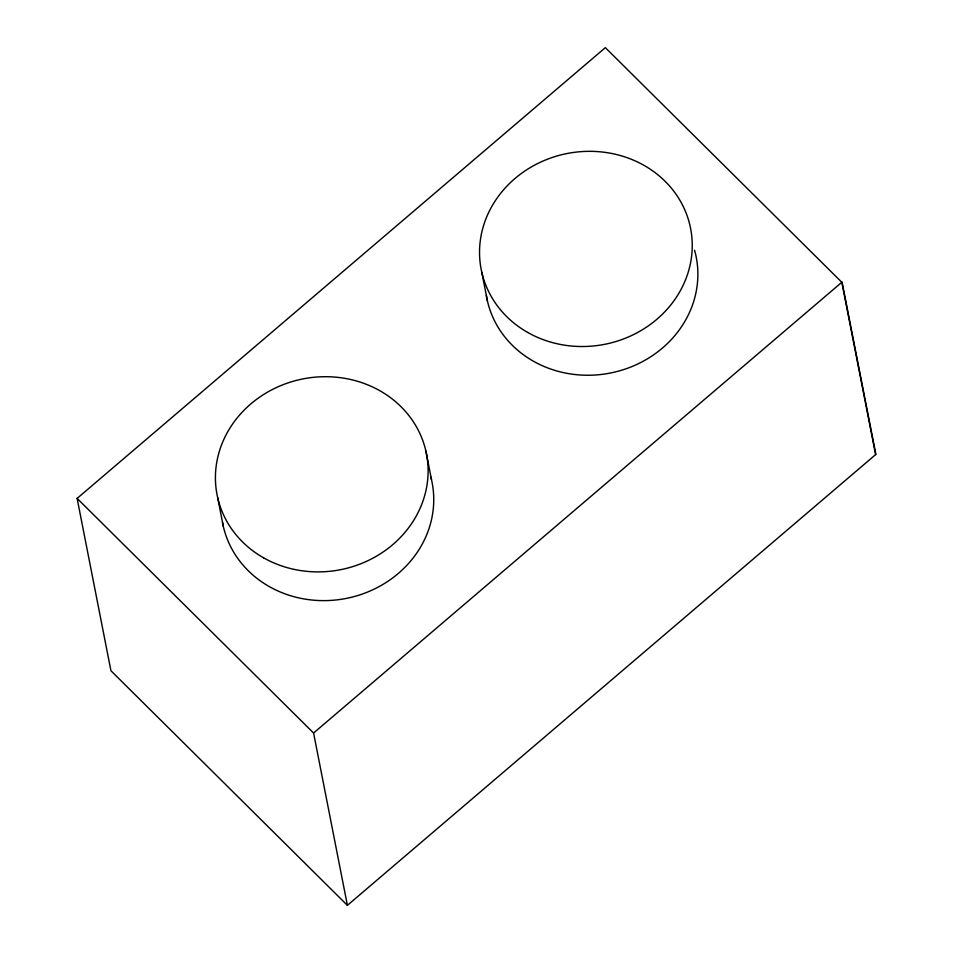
<?xml version="1.0" encoding="UTF-8"?>
<svg xmlns="http://www.w3.org/2000/svg" width="953" height="953" viewBox="0 0 953 953"><rect width="100%" height="100%" fill="white"/><g stroke="black" fill="none" stroke-linecap="round" stroke-linejoin="round"><path stroke-width="1.43" d="M347.392 905.35L313.585 733.024L842.071 282.052L875.878 454.378L347.392 905.35L110.929 670.721L77.122 498.407L605.346 47.65L841.809 282.279L875.616 454.593M77.122 498.407L313.585 733.024M481.801 272.284L487.436 301.005M425.86 450.948L431.495 479.669M217.677 497.669L223.312 526.39M430.816 476.941A106.688 97.23 -11.1 0 1 348.464 597.96A106.688 97.23 -11.1 0 1 222.466 522.256M694.57 250.198A106.688 97.23 -11.1 0 1 612.576 372.575A106.688 97.23 -11.1 0 1 486.34 295.49M263.6 557.827A106.688 97.23 -11.1 0 0 427.957 476.262A106.688 97.23 -11.1 0 0 273.761 388.812A106.688 97.23 -11.1 0 0 263.6 557.827M527.712 332.454A106.688 97.23 -11.1 0 0 692.081 250.889A106.688 97.23 -11.1 0 0 537.873 163.439A106.688 97.23 -11.1 0 0 527.712 332.454"/></g></svg>
